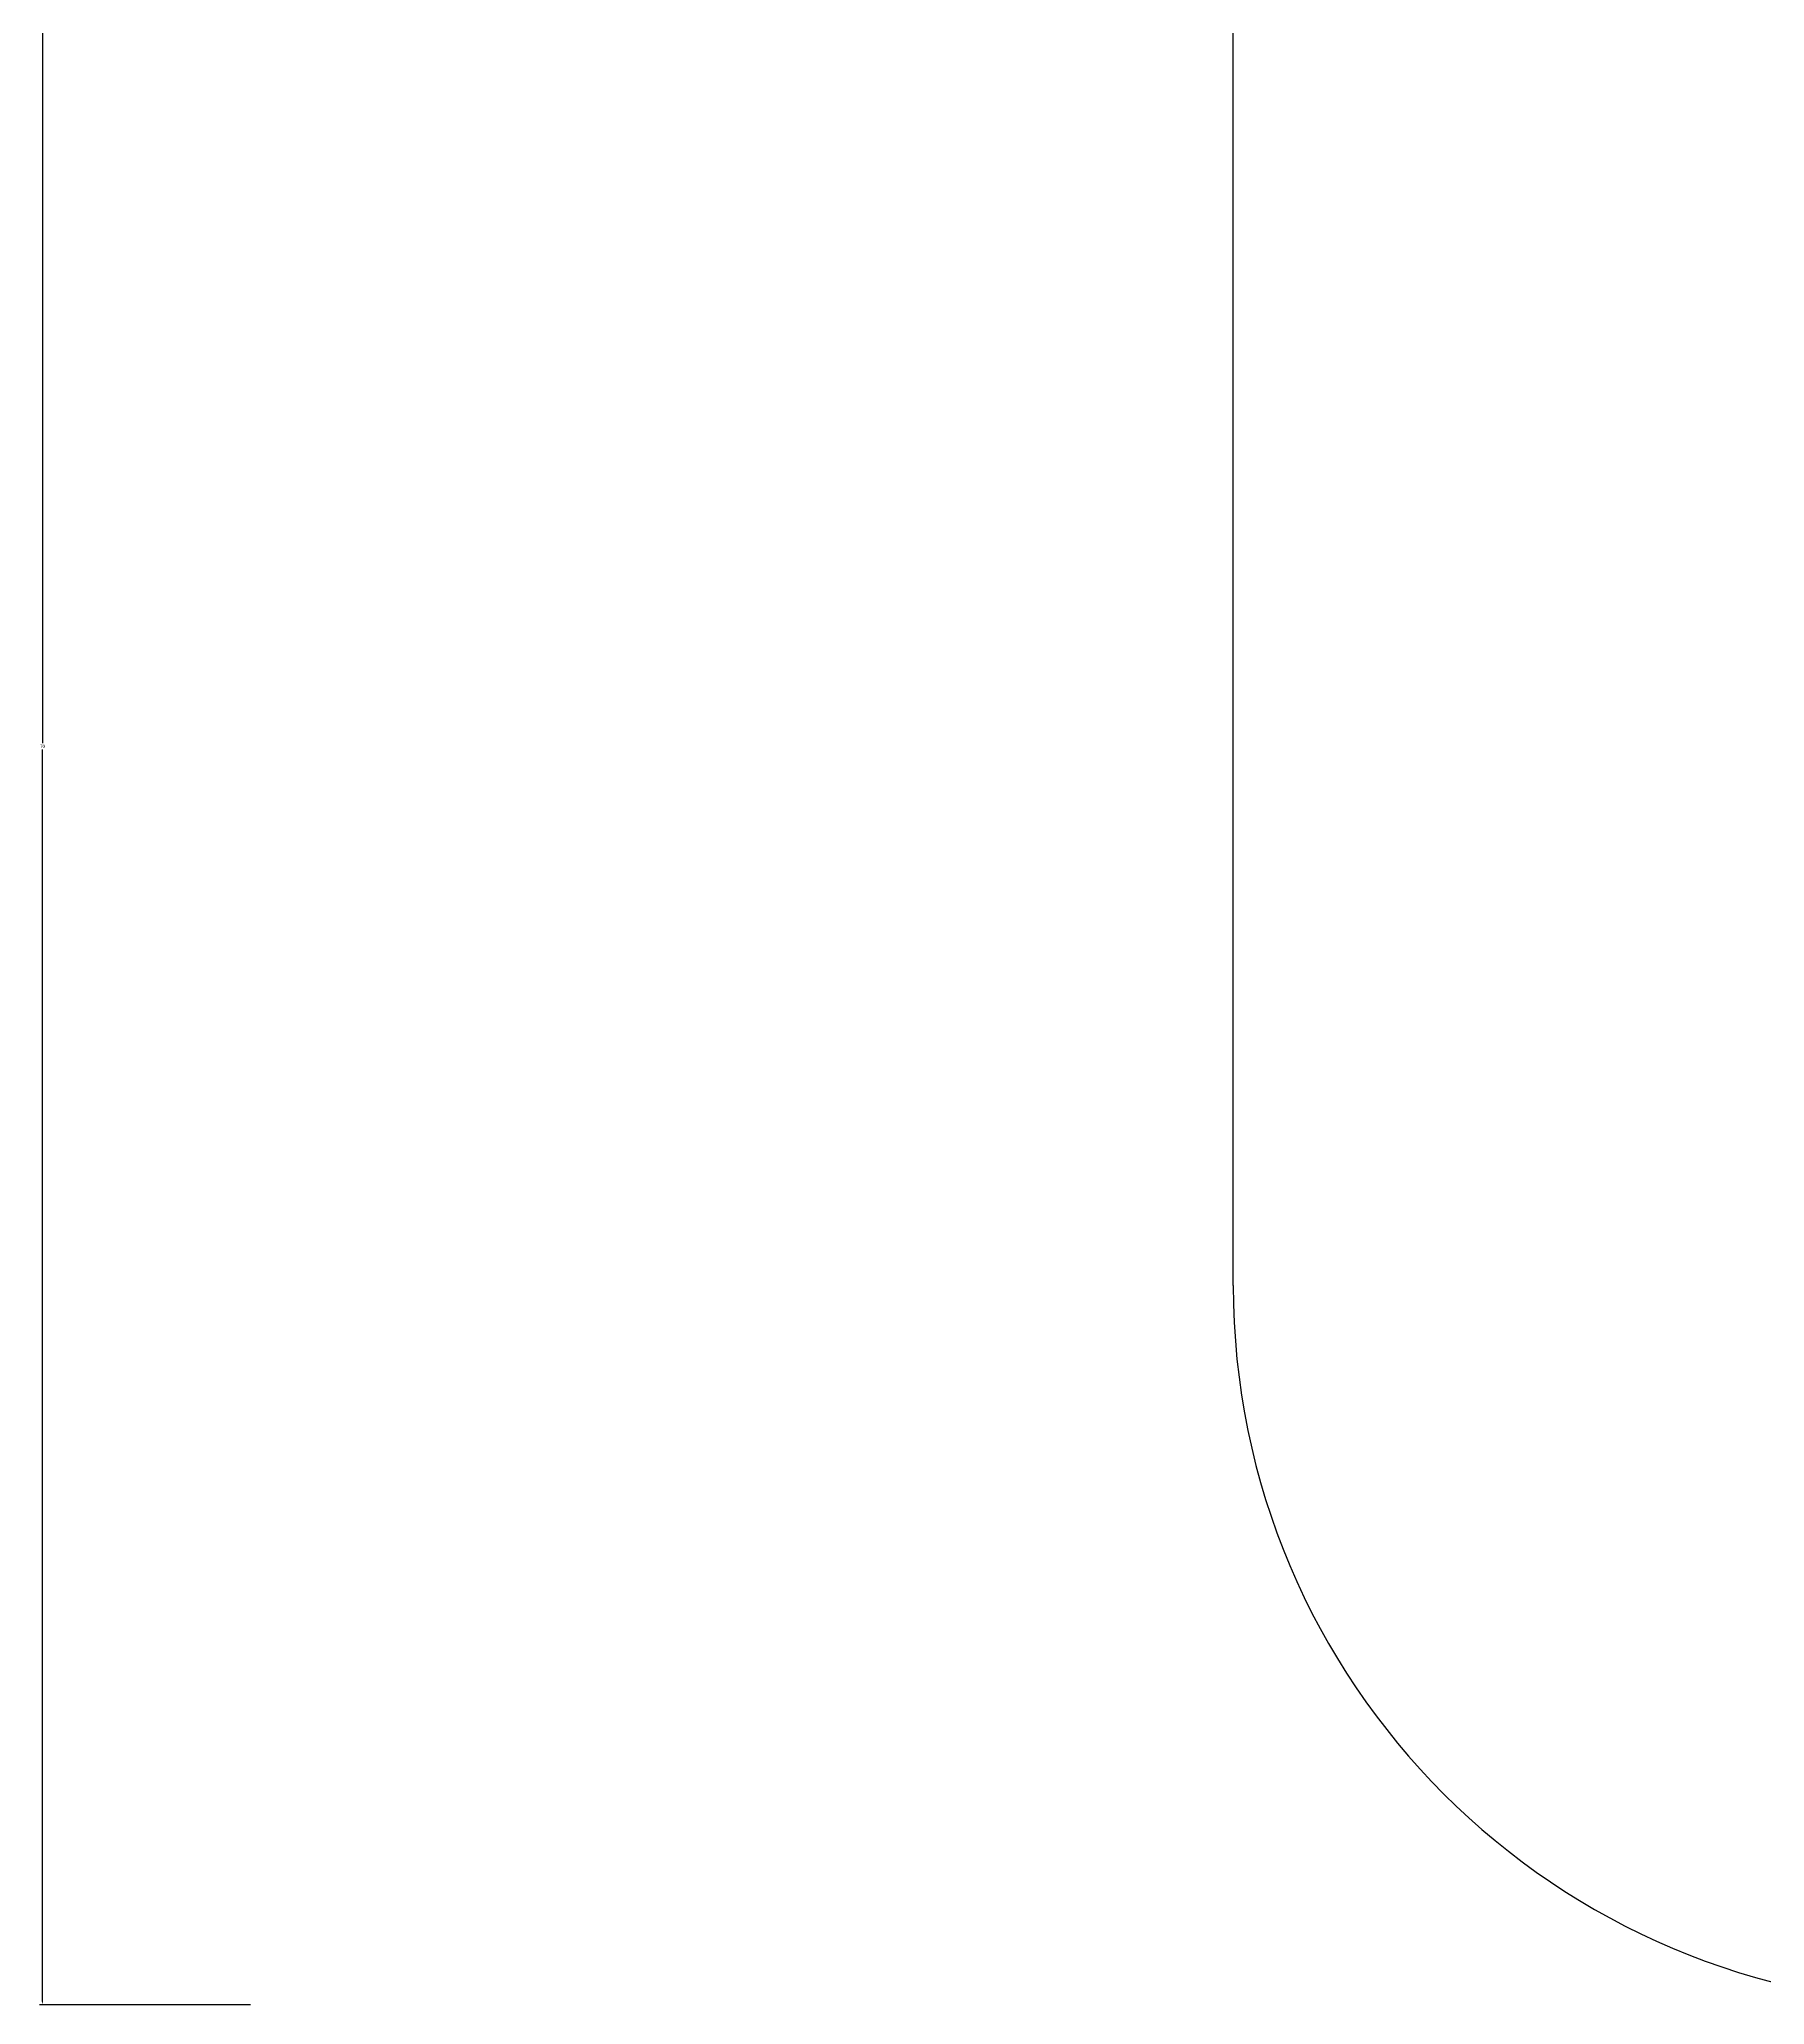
# Model space of a CAD drawing. Extents: x 386248 to 427517, y 4539405 to 4542296.
# Drawn here: x 415634.5 to 415730.4, y 4540555 to 4540664.3 of the extents above; entities that cross this region are included whole.
import ezdxf

# ---------------------------------------------------------------- set-up
doc = ezdxf.new("R2010")
doc.units = 0
doc.styles.get("Standard").update_dxf_attribs({"font": 'arial.ttf'})
doc.dimstyles.get("Standard").update_dxf_attribs({"dimtxt": 0.18, "dimasz": 0.18, "dimexe": 0.18, "dimexo": 0.0625, "dimgap": 0.09, "dimtad": 0, "dimtih": 1, "dimtoh": 1, "dimdec": 4, "dimzin": 0, "dimdsep": 46, "dimtxsty": 'Standard', "dimcen": 0.09, "dimadec": 0, "dimazin": 0, "dimtfac": 1, "dimtdec": 4, "dimtofl": 0, "dimtmove": 0, "dimatfit": 3, "dimfxl": 1, "dimtolj": 1, "dimtzin": 0, "dimarcsym": 0})

# ---------------------------------------------------------------- blocks, each defined once
blk = doc.blocks.new('*D3950')
at = {"color": 0, "lineweight": -2}
for p, q in [((415652.95, 4540694.95), (415634.48, 4540694.95)), ((415634.66, 4540694.77), (415634.66, 4540625.13)), ((415634.66, 4540555.13), (415634.66, 4540624.77)), ((415646.22, 4540554.95), (415634.48, 4540554.95))]:
    blk.add_line(p, q, dxfattribs=at)
at = {"color": 0}
for points in [[(415634.69, 4540694.77), (415634.63, 4540694.77), (415634.66, 4540694.95)], [(415634.63, 4540555.13), (415634.69, 4540555.13), (415634.66, 4540554.95)]]:
    blk.add_solid(points, dxfattribs=at)
at = {"layer": 'Defpoints', "color": 0}
for p in [(415634.66, 4540694.95), (415653.01, 4540694.95), (415646.28, 4540554.95)]:
    blk.add_point(p, dxfattribs=at)
at = {"color": 0, "insert": (415634.66, 4540624.95), "char_height": 0.18, "attachment_point": 5}
blk.add_mtext('\\A1;70', dxfattribs=at)

msp = doc.modelspace()

# ---------------------------------------------------------------- linework, layer by layer
msp.add_line((415700.877, 4540594.951), (415700.877, 4540693.98))
msp.add_arc((415740.877, 4540594.951), 40, 180, 270)

# ---------------------------------------------------------------- dimensions: what is measured, and where the dimension line sits
dim = msp.add_linear_dim(base=(415634.659, 4540694.951), p1=(415646.278, 4540554.951), p2=(415653.014, 4540694.951), angle=90, text='70', dimstyle='Standard', override={"dimdec": 0})
dim.commit()
dim.dimension.update_dxf_attribs({"geometry": '*D3950', "text_midpoint": (415634.659, 4540624.951)})

doc.saveas('drawing.dxf')
